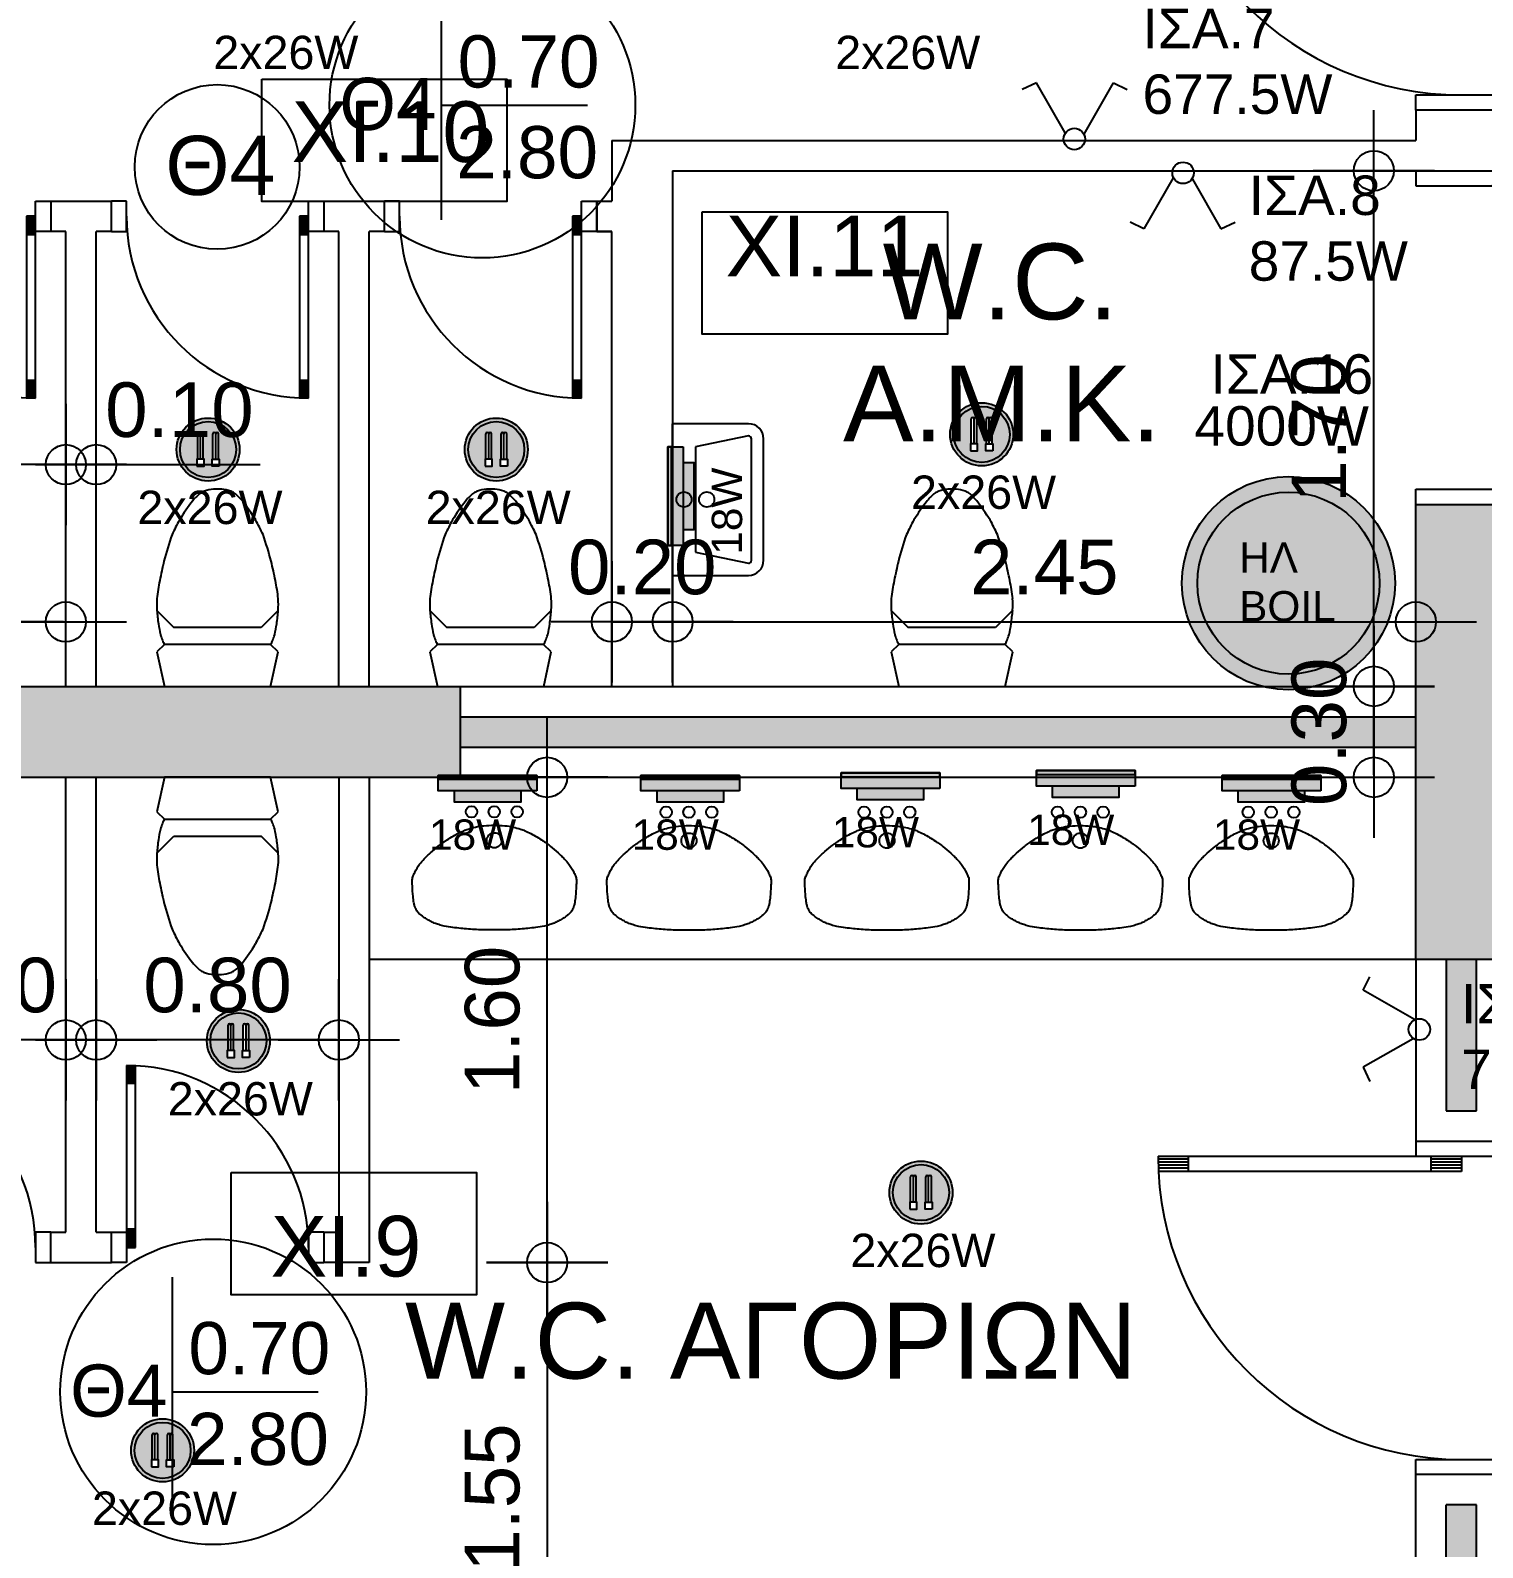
# Model space of a CAD drawing. Header units: metres. Extents: x -11 to 85, y -301 to 135.
# Drawn here: x 17.56 to 22.34, y -203.34 to -198.33 of the extents above; entities that cross this region are included whole.
import ezdxf

# ---------------------------------------------------------------- set-up
doc = ezdxf.new("R2010")
doc.units = ezdxf.units.M
doc.header["$LTSCALE"] = 0.036
doc.header["$PDMODE"] = 2
for name, color, linetype in [('arxitek isogeio', 252, 'Continuous'), ('DIMBLK', 252, 'Continuous'), ('elec fota hatch', 31, 'Continuous'), ('elec text', 20, 'Continuous'), ('electext', 20, 'Continuous'), ('Epipla', 252, 'Continuous'), ('hatch color', 252, 'Continuous'), ('HLEK_FL001_SYMBOLS', 230, 'Continuous'), ('Parathira', 252, 'Continuous')]:
    doc.layers.add(name, color=color, linetype=linetype)
doc.styles.add('COMU-N', font='arial.ttf')
doc.styles.get("Standard").update_dxf_attribs({"font": 'arial.ttf'})
doc.dimstyles.new('CADWDOT', dxfattribs={"dimscale": 0.1, "dimtxt": 1.8, "dimasz": 0.08, "dimexe": 2, "dimexo": 0, "dimgap": 0.09, "dimtad": 0, "dimrnd": 0.001, "dimzin": 0, "dimdsep": 46, "dimtxsty": 'Standard', "dimblk1": 'ARTDIM', "dimblk2": 'ARTDIM', "dimsah": 1, "dimcen": 0.09, "dimdle": 0.05, "dimse1": 1, "dimse2": 1, "dimadec": 0, "dimazin": 0, "dimtfac": 1, "dimtmove": 0, "dimatfit": 3, "dimldrblk": 'ARTDIM', "dimfxl": 2, "dimtvp": 0.9999, "dimtolj": 1, "dimtzin": 0, "dimarcsym": 0})

# ---------------------------------------------------------------- blocks, each defined once
blk = doc.blocks.new('A$C2CDE206A')
at = {"layer": 'Parathira'}
for p, q in [((0, 0), (0, -0.05)), ((0.3, -0.05), (0.3, 0)), ((0, -0.05), (0.3, -0.05)), ((0.3, -0.05), (0.25, -0.05)), ((0, -1.05), (0.3, -1.05)), ((0, -1.1), (0, -1.05)), ((0.3, -1.05), (0.35, -1.05)), ((0.3, -1.05), (0.3, -1.1)), ((0.31, -1.05), (0.31, -1.15)), ((0.32, -1.05), (0.32, -1.15)), ((0.33, -1.05), (0.33, -1.15)), ((0.34, -1.05), (0.34, -1.15)), ((0.35, -1.05), (0.35, -2.0487)), ((0.33, -1.06), (0.3, -1.06)), ((0.35, -1.15), (0.3, -1.15)), ((0.35, -1.95), (0.3, -1.95)), ((0.31, -1.95), (0.31, -2.0499)), ((0.32, -1.95), (0.32, -2.0498)), ((0.33, -1.95), (0.33, -2.0495)), ((0.34, -1.95), (0.34, -2.0492))]:
    blk.add_line(p, q, dxfattribs=at)
blk.add_arc((0.3, -1.05), 1, 270, 90, dxfattribs=at)
blk = doc.blocks.new('ARTDIM')
at = {"layer": 'DIMBLK'}
for p, q in [((0, -24.9975), (0, 24.9975)), ((-24.9975, 0), (24.9975, 0))]:
    blk.add_line(p, q, dxfattribs=at)
blk.add_circle((0, 0), 8.25, dxfattribs=at)
blk = doc.blocks.new('*D1374')
at = {"layer": 'arxitek isogeio', "color": 0, "lineweight": -2}
blk.add_line((19.6657, -200.2844), (19.4817, -200.2844), dxfattribs=at)
at = {"layer": 'Defpoints', "color": 0, "transparency": 16777216}
for p in [(19.4737, -199.5335), (19.6737, -199.5335), (19.4737, -200.2844)]:
    blk.add_point(p, dxfattribs=at)
at = {"layer": 'arxitek isogeio', "color": 0, "lineweight": -2, "xscale": 0.008, "yscale": 0.008, "zscale": 0.008, "rotation": 180}
blk.add_blockref('ARTDIM', (19.4737, -200.2844), dxfattribs=at)
at = {"layer": 'arxitek isogeio', "color": 0, "lineweight": -2, "xscale": 0.008, "yscale": 0.008, "zscale": 0.008}
blk.add_blockref('ARTDIM', (19.6737, -200.2844), dxfattribs=at)
at = {"layer": 'arxitek isogeio', "color": 0, "insert": (19.5737, -200.1044), "char_height": 0.18, "attachment_point": 5}
blk.add_mtext('\\A1;0.20', dxfattribs=at)
blk = doc.blocks.new('*D1375')
at = {"layer": 'arxitek isogeio', "color": 0, "lineweight": -2}
blk.add_line((19.6817, -200.2844), (22.1157, -200.2844), dxfattribs=at)
at = {"layer": 'Defpoints', "color": 0, "transparency": 16777216}
for p in [(19.6737, -199.5335), (22.1237, -199.5335), (22.1237, -200.2844)]:
    blk.add_point(p, dxfattribs=at)
at = {"layer": 'arxitek isogeio', "color": 0, "lineweight": -2, "xscale": 0.008, "yscale": 0.008, "zscale": 0.008, "rotation": 180}
blk.add_blockref('ARTDIM', (19.6737, -200.2844), dxfattribs=at)
at = {"layer": 'arxitek isogeio', "color": 0, "lineweight": -2, "xscale": 0.008, "yscale": 0.008, "zscale": 0.008}
blk.add_blockref('ARTDIM', (22.1237, -200.2844), dxfattribs=at)
at = {"layer": 'arxitek isogeio', "color": 0, "insert": (20.8987, -200.1044), "char_height": 0.18, "attachment_point": 5}
blk.add_mtext('\\A1;2.45', dxfattribs=at)
blk = doc.blocks.new('*D1376')
at = {"layer": 'arxitek isogeio', "color": 0, "lineweight": -2}
blk.add_line((21.9851, -200.4888), (21.9851, -198.8048), dxfattribs=at)
at = {"layer": 'Defpoints', "color": 0, "transparency": 16777216}
for p in [(21.9851, -198.7968), (22.1237, -198.7968), (22.1237, -200.4968)]:
    blk.add_point(p, dxfattribs=at)
at = {"layer": 'arxitek isogeio', "color": 0, "lineweight": -2, "xscale": 0.008, "yscale": 0.008, "zscale": 0.008}
for p, rotation in [((21.9851, -198.7968), 90), ((21.9851, -200.4968), 270)]:
    blk.add_blockref('ARTDIM', p, dxfattribs=dict(at, rotation=rotation))
at = {"layer": 'arxitek isogeio', "color": 0, "insert": (21.8051, -199.6468), "char_height": 0.18, "attachment_point": 5, "rotation": 90}
blk.add_mtext('\\A1;1.70', dxfattribs=at)
blk = doc.blocks.new('*D1377')
at = {"layer": 'arxitek isogeio', "color": 0, "lineweight": -2}
blk.add_line((21.9851, -200.7888), (21.9851, -200.5048), dxfattribs=at)
at = {"layer": 'Defpoints', "color": 0, "transparency": 16777216}
for p in [(21.9851, -200.4968), (22.1237, -200.4968), (22.1237, -200.7968)]:
    blk.add_point(p, dxfattribs=at)
at = {"layer": 'arxitek isogeio', "color": 0, "lineweight": -2, "xscale": 0.008, "yscale": 0.008, "zscale": 0.008}
for p, rotation in [((21.9851, -200.4968), 90), ((21.9851, -200.7968), 270)]:
    blk.add_blockref('ARTDIM', p, dxfattribs=dict(at, rotation=rotation))
at = {"layer": 'arxitek isogeio', "color": 0, "insert": (21.8051, -200.6468), "char_height": 0.18, "attachment_point": 5, "rotation": 90}
blk.add_mtext('\\A1;0.30', dxfattribs=at)
blk = doc.blocks.new('*D1378')
at = {"layer": 'arxitek isogeio', "color": 0, "lineweight": -2}
blk.add_line((19.26, -202.4048), (19.26, -203.9388), dxfattribs=at)
at = {"layer": 'Defpoints', "color": 0, "transparency": 16777216}
for p in [(19.26, -202.3968), (19.26, -203.9468), (19.3945, -203.9468)]:
    blk.add_point(p, dxfattribs=at)
at = {"layer": 'arxitek isogeio', "color": 0, "lineweight": -2, "xscale": 0.008, "yscale": 0.008, "zscale": 0.008}
for p, rotation in [((19.26, -202.3968), 90), ((19.26, -203.9468), 270)]:
    blk.add_blockref('ARTDIM', p, dxfattribs=dict(at, rotation=rotation))
at = {"layer": 'arxitek isogeio', "color": 0, "insert": (19.08, -203.1718), "char_height": 0.18, "attachment_point": 5, "rotation": 90}
blk.add_mtext('\\A1;1.55', dxfattribs=at)
blk = doc.blocks.new('A$C42762A58')
at = {"layer": 'Parathira'}
for p, q in [((-0.65, 0), (-0.7, 0)), ((-0.65, -0.1), (-0.65, 0)), ((-0.05, 0), (0, 0)), ((-0.05, -0.1), (-0.05, 0)), ((-0.08, -0.05), (-0.08, -0.6492)), ((-0.05, -0.05), (-0.08, -0.05)), ((-0.074, -0.05), (-0.074, -0.11)), ((-0.068, -0.05), (-0.068, -0.11)), ((-0.062, -0.05), (-0.062, -0.11)), ((-0.056, -0.05), (-0.056, -0.11)), ((-0.05, -0.65), (-0.05, -0.05)), ((-0.7, -0.1), (-0.65, -0.1)), ((0, -0.1), (-0.05, -0.1)), ((-0.08, -0.11), (-0.05, -0.11)), ((-0.08, -0.59), (-0.05, -0.59)), ((-0.074, -0.59), (-0.074, -0.6495)), ((-0.068, -0.59), (-0.068, -0.6497)), ((-0.062, -0.59), (-0.062, -0.6499)), ((-0.056, -0.59), (-0.056, -0.65))]:
    blk.add_line(p, q, dxfattribs=at)
blk.add_arc((-0.05, -0.05), 0.6, 180, 270, dxfattribs=at)
blk = doc.blocks.new('A$C01D1717B')
at = {"layer": 'Epipla'}
for p, q in [((0, 0.65), (-0.0135, 0.65)), ((0.0135, 0.65), (0, 0.65)), ((-0.2, 0.2499), (-0.144, 0.1936)), ((0.2, 0.2499), (0.144, 0.1936)), ((0.144, 0.1936), (-0.144, 0.1936)), ((-0.1749, 0.1375), (-0.2001, 0.1135)), ((-0.2001, 0.1135), (-0.175, 0)), ((0.1749, 0.1375), (-0.1749, 0.1375)), ((0.2001, 0.1135), (0.1749, 0.1375)), ((0.175, 0), (0.2001, 0.1135)), ((-0.175, 0), (0.175, 0))]:
    blk.add_line(p, q, dxfattribs=at)
for centre, radius, start, end in [((0.5838, 0.1051), 0.8367, 142.7081, 147.9774), ((0.0553, 0.4986), 0.178, 128.7755, 140.4002), ((0.0095, 0.5223), 0.1325, 113.5158, 119.7223), ((0.0017, 0.5015), 0.1493, 95.8581, 107.5743), ((-0.0122, 0.4507), 0.201, 73.9357, 82.632), ((-0.0082, 0.5249), 0.1296, 60.2089, 66.553), ((-0.1951, 0.3568), 0.3767, 42.6693, 48.155), ((-0.6395, 0.0666), 0.9044, 32.2198, 37.0946), ((0.7563, 0.0754), 1.001, 151.7723, 154.8817), ((-0.4244, 0.2421), 0.6297, 24.2013, 29.1447), ((0.8911, 0.1347), 1.1034, 160.6547, 165.4233), ((-1.2303, 0.0313), 1.4578, 15.1565, 18.7655), ((3.6947, -0.473), 3.9714, 167.1169, 168.0548), ((-2.6921, -0.2523), 2.9449, 11.7817, 13.0466), ((1.3013, 0.0857), 1.5151, 169.9942, 172.2813), ((-0.6437, 0.1882), 0.8498, 6.8232, 10.9013), ((0.2581, 0.2701), 0.4586, 177.608, 182.392), ((0.9792, 0.3647), 1.1848, 185.5115, 187.6706), ((-1.2553, 0.3966), 1.4627, 352.5346, 354.2834), ((-0.2946, 0.2701), 0.495, 357.784, 2.216), ((0.8678, 0.3808), 1.0769, 189.3117, 191.2555), ((-0.2569, 0.27), 0.4563, 347.4222, 352.0106), ((0.059, 0.2466), 0.2588, 197.0622, 201.4426), ((-0.027, 0.2178), 0.1683, 203.0373, 208.51), ((-0.1052, 0.2817), 0.315, 332.7649, 335.6878), ((-0.8352, 0.5177), 1.0808, 340.2234, 341.2719)]:
    blk.add_arc(centre, radius, start, end, dxfattribs=at)
blk = doc.blocks.new('A$C739E6CC3')
at = {"layer": 'Epipla'}
for p, q in [((-0.25, 0), (-0.25, -0.25)), ((-0.25, 0), (0.25, 0)), ((0.25, -0.25), (0.25, 0)), ((-0.1738, -0.0755), (-0.21, -0.25)), ((0.1738, -0.0755), (-0.1738, -0.0755)), ((0.21, -0.25), (0.1738, -0.0755)), ((-0.2, -0.26), (0.2, -0.26)), ((-0.2, -0.3), (0.2, -0.3))]:
    blk.add_line(p, q, dxfattribs=at)
for centre in [(0, -0.0375), (0, -0.1124)]:
    blk.add_circle(centre, 0.025, dxfattribs=at)
for centre, radius, start, end in [((-0.2, -0.25), 0.05, 180, 270), ((-0.2, -0.25), 0.01, 180, 270), ((0.2, -0.25), 0.05, 270, 0), ((0.2, -0.25), 0.01, 270, 360)]:
    blk.add_arc(centre, radius, start, end, dxfattribs=at)
blk = doc.blocks.new('A$C07D551FE')
at = {"layer": 'Parathira'}
for p, q in [((0, -0.05), (0, 0)), ((0.3, 0), (0.3, -0.05)), ((0.3, -0.05), (0, -0.05)), ((0.15, -1.05), (0.15, -1)), ((0.15, -1), (1.1487, -1)), ((0.25, -1), (0.25, -1.05)), ((1.05, -1), (1.05, -1.05)), ((0.3, -1.05), (0, -1.05)), ((0, -1.05), (0, -1.1)), ((0.15, -1.01), (0.25, -1.01)), ((0.15, -1.02), (0.25, -1.02)), ((0.15, -1.03), (0.25, -1.03)), ((0.15, -1.04), (0.25, -1.04)), ((1.15, -1.05), (0.15, -1.05)), ((0.3, -1.1), (0.3, -1.05)), ((1.05, -1.01), (1.1492, -1.01)), ((1.05, -1.02), (1.1495, -1.02)), ((1.05, -1.03), (1.1498, -1.03)), ((1.05, -1.04), (1.1499, -1.04))]:
    blk.add_line(p, q, dxfattribs=at)
blk.add_arc((0.15, -1.05), 1, 0, 90, dxfattribs=at)
blk = doc.blocks.new('*D1399')
at = {"layer": 'arxitek isogeio', "color": 0, "lineweight": -2}
blk.add_line((19.26, -202.3888), (19.26, -200.8048), dxfattribs=at)
at = {"layer": 'Defpoints', "color": 0, "transparency": 16777216}
for p in [(18.6737, -200.7968), (19.26, -200.7968), (18.6737, -202.3968)]:
    blk.add_point(p, dxfattribs=at)
at = {"layer": 'arxitek isogeio', "color": 0, "lineweight": -2, "xscale": 0.008, "yscale": 0.008, "zscale": 0.008}
for p, rotation in [((19.26, -200.7968), 90), ((19.26, -202.3968), 270)]:
    blk.add_blockref('ARTDIM', p, dxfattribs=dict(at, rotation=rotation))
at = {"layer": 'arxitek isogeio', "color": 0, "insert": (19.08, -201.5968), "char_height": 0.18, "attachment_point": 5, "rotation": 90}
blk.add_mtext('\\A1;1.60', dxfattribs=at)
blk = doc.blocks.new('*D1400')
at = {"layer": 'arxitek isogeio', "color": 0, "lineweight": -2}
for p, q in [((17.6737, -201.6628), (17.1334, -201.6628)), ((17.7657, -201.6628), (17.6817, -201.6628))]:
    blk.add_line(p, q, dxfattribs=at)
at = {"layer": 'Defpoints', "color": 0, "transparency": 16777216}
for p in [(17.6737, -201.6468), (17.6737, -201.6628), (17.7737, -201.6468)]:
    blk.add_point(p, dxfattribs=at)
at = {"layer": 'arxitek isogeio', "color": 0, "lineweight": -2, "xscale": 0.008, "yscale": 0.008, "zscale": 0.008, "rotation": 180}
blk.add_blockref('ARTDIM', (17.6737, -201.6628), dxfattribs=at)
at = {"layer": 'arxitek isogeio', "color": 0, "lineweight": -2, "xscale": 0.008, "yscale": 0.008, "zscale": 0.008}
blk.add_blockref('ARTDIM', (17.7737, -201.6628), dxfattribs=at)
at = {"layer": 'arxitek isogeio', "color": 0, "insert": (17.3996, -201.4828), "char_height": 0.18, "attachment_point": 5}
blk.add_mtext('\\A1;0.10', dxfattribs=at)
blk = doc.blocks.new('*D1401')
at = {"layer": 'arxitek isogeio', "color": 0, "lineweight": -2}
blk.add_line((18.5657, -201.6628), (17.7817, -201.6628), dxfattribs=at)
at = {"layer": 'Defpoints', "color": 0, "transparency": 16777216}
for p in [(17.7737, -201.6628), (17.7737, -202.2968), (18.5737, -202.2968)]:
    blk.add_point(p, dxfattribs=at)
at = {"layer": 'arxitek isogeio', "color": 0, "lineweight": -2, "xscale": 0.008, "yscale": 0.008, "zscale": 0.008, "rotation": 180}
blk.add_blockref('ARTDIM', (17.7737, -201.6628), dxfattribs=at)
at = {"layer": 'arxitek isogeio', "color": 0, "lineweight": -2, "xscale": 0.008, "yscale": 0.008, "zscale": 0.008}
blk.add_blockref('ARTDIM', (18.5737, -201.6628), dxfattribs=at)
at = {"layer": 'arxitek isogeio', "color": 0, "insert": (18.1737, -201.4828), "char_height": 0.18, "attachment_point": 5}
blk.add_mtext('\\A1;0.80', dxfattribs=at)
blk = doc.blocks.new('*D1424')
at = {"layer": 'arxitek isogeio', "color": 0, "lineweight": -2}
blk.add_line((22.7831, -198.6048), (22.7831, -198.7888), dxfattribs=at)
at = {"layer": 'Defpoints', "color": 0, "transparency": 16777216}
for p in [(22.1775, -198.5968), (22.1775, -198.7968), (22.7831, -198.7968)]:
    blk.add_point(p, dxfattribs=at)
at = {"layer": 'arxitek isogeio', "color": 0, "lineweight": -2, "xscale": 0.008, "yscale": 0.008, "zscale": 0.008}
for p, rotation in [((22.7831, -198.5968), 90), ((22.7831, -198.7968), 270)]:
    blk.add_blockref('ARTDIM', p, dxfattribs=dict(at, rotation=rotation))
at = {"layer": 'arxitek isogeio', "color": 0, "insert": (22.6032, -198.6968), "char_height": 0.18, "attachment_point": 5, "rotation": 90}
blk.add_mtext('\\A1;0.20', dxfattribs=at)
blk = doc.blocks.new('*D1441')
at = {"layer": 'arxitek isogeio', "color": 0, "lineweight": -2}
blk.add_line((17.6657, -200.2844), (16.8817, -200.2844), dxfattribs=at)
at = {"layer": 'Defpoints', "color": 0, "transparency": 16777216}
for p in [(16.8737, -200.2844), (16.8737, -200.4968), (17.6737, -200.4968)]:
    blk.add_point(p, dxfattribs=at)
at = {"layer": 'arxitek isogeio', "color": 0, "lineweight": -2, "xscale": 0.008, "yscale": 0.008, "zscale": 0.008, "rotation": 180}
blk.add_blockref('ARTDIM', (16.8737, -200.2844), dxfattribs=at)
at = {"layer": 'arxitek isogeio', "color": 0, "lineweight": -2, "xscale": 0.008, "yscale": 0.008, "zscale": 0.008}
blk.add_blockref('ARTDIM', (17.6737, -200.2844), dxfattribs=at)
at = {"layer": 'arxitek isogeio', "color": 0, "insert": (17.2737, -200.1044), "char_height": 0.18, "attachment_point": 5}
blk.add_mtext('\\A1;0.80', dxfattribs=at)
blk = doc.blocks.new('*D1442')
at = {"layer": 'arxitek isogeio', "color": 0, "lineweight": -2}
for p, q in [((17.6817, -199.7658), (17.7657, -199.7658)), ((17.7737, -199.7658), (18.314, -199.7658))]:
    blk.add_line(p, q, dxfattribs=at)
at = {"layer": 'Defpoints', "color": 0, "transparency": 16777216}
for p in [(17.6737, -199.7468), (17.7737, -199.7468), (17.7737, -199.7658)]:
    blk.add_point(p, dxfattribs=at)
at = {"layer": 'arxitek isogeio', "color": 0, "lineweight": -2, "xscale": 0.008, "yscale": 0.008, "zscale": 0.008, "rotation": 180}
blk.add_blockref('ARTDIM', (17.6737, -199.7658), dxfattribs=at)
at = {"layer": 'arxitek isogeio', "color": 0, "lineweight": -2, "xscale": 0.008, "yscale": 0.008, "zscale": 0.008}
blk.add_blockref('ARTDIM', (17.7737, -199.7658), dxfattribs=at)
at = {"layer": 'arxitek isogeio', "color": 0, "insert": (18.0479, -199.5858), "char_height": 0.18, "attachment_point": 5}
blk.add_mtext('\\A1;0.10', dxfattribs=at)
blk = doc.blocks.new('A$C4C26321F')
at = {"layer": 'Epipla'}
blk.add_line((0, -0.6), (3.45, -0.6), dxfattribs=at)
for points in [[(0.3804, -0.5029, -0.013573), (0.3272, -0.5004, -0.014031), (0.276, -0.4951, -0.016899), (0.2469, -0.4903, -0.026903), (0.229, -0.4857, -0.022108), (0.2145, -0.4804, -0.02356), (0.2014, -0.4742, -0.017273), (0.1888, -0.467, -0.016233), (0.1759, -0.4583, -0.019418), (0.1668, -0.4513, -0.028587), (0.1612, -0.446, -0.048992), (0.1565, -0.44, -0.042361), (0.1525, -0.4321, -0.029511), (0.1497, -0.424, -0.023278), (0.1472, -0.4134, -0.021917), (0.1444, -0.393, -0.012795), (0.1421, -0.3577, -0.010423), (0.1417, -0.3415, -0.025297), (0.1421, -0.3348, -0.065971), (0.1435, -0.3285, -0.025481), (0.1502, -0.3134, -0.03528), (0.1661, -0.2868, -0.045566), (0.1815, -0.2684, -0.006128), (0.1925, -0.2578, -0.007593), (0.2016, -0.2495, -0.008578), (0.2277, -0.227, -0.015938), (0.2424, -0.2157, -0.014374), (0.2523, -0.2089, -0.00754), (0.2719, -0.1967, -0.014471), (0.2918, -0.1855, -0.015125), (0.3115, -0.176, -0.030702), (0.3256, -0.1707, -0.018445), (0.3499, -0.1641, -0.031404), (0.3773, -0.1596, -0.024993), (0.4122, -0.1579, -0.024993), (0.4472, -0.1596, -0.031404), (0.4746, -0.1641, -0.018445), (0.4989, -0.1707, -0.030702), (0.513, -0.176, -0.015125), (0.5327, -0.1855, -0.014471), (0.5526, -0.1967, -0.00754), (0.5722, -0.2089, -0.014374), (0.5821, -0.2157, -0.015938), (0.5968, -0.227, -0.008578), (0.6229, -0.2495, -0.007593), (0.632, -0.2578, -0.006128), (0.643, -0.2684, -0.045566), (0.6584, -0.2868, -0.03528), (0.6743, -0.3134, -0.025481), (0.681, -0.3285, -0.065971), (0.6824, -0.3348, -0.025297), (0.6828, -0.3415, -0.010423), (0.6824, -0.3577, -0.012795), (0.6801, -0.393, -0.021917), (0.6773, -0.4134, -0.023278), (0.6748, -0.424, -0.029511), (0.672, -0.4321, -0.042361), (0.668, -0.44, -0.048992), (0.6633, -0.446, -0.028587), (0.6577, -0.4513, -0.019418), (0.6486, -0.4583, -0.016233), (0.6357, -0.467, -0.017273), (0.6231, -0.4742, -0.02356), (0.61, -0.4804, -0.022108), (0.5955, -0.4857, -0.026903), (0.5776, -0.4903, -0.016899), (0.5485, -0.4951, -0.014031), (0.4973, -0.5004, -0.013573), (0.4441, -0.5029, -0.004952), (0.4122, -0.5032, -0.004952)], [(1.022, -0.504, -0.013573), (0.9688, -0.5015, -0.014031), (0.9176, -0.4963, -0.016899), (0.8885, -0.4915, -0.026903), (0.8706, -0.4868, -0.022108), (0.8561, -0.4816, -0.02356), (0.843, -0.4754, -0.017273), (0.8304, -0.4681, -0.016233), (0.8175, -0.4595, -0.019418), (0.8084, -0.4525, -0.028587), (0.8028, -0.4471, -0.048992), (0.7981, -0.4411, -0.042361), (0.7941, -0.4333, -0.029511), (0.7913, -0.4251, -0.023278), (0.7888, -0.4145, -0.021917), (0.786, -0.3941, -0.012795), (0.7837, -0.3589, -0.010423), (0.7833, -0.3426, -0.025297), (0.7837, -0.3359, -0.065971), (0.7851, -0.3297, -0.025481), (0.7918, -0.3146, -0.03528), (0.8077, -0.2879, -0.045566), (0.8231, -0.2695, -0.006128), (0.8341, -0.2589, -0.007593), (0.8432, -0.2506, -0.008578), (0.8693, -0.2282, -0.015938), (0.884, -0.2168, -0.014374), (0.8939, -0.21, -0.00754), (0.9135, -0.1979, -0.014471), (0.9334, -0.1867, -0.015125), (0.9531, -0.1771, -0.030702), (0.9672, -0.1718, -0.018445), (0.9915, -0.1653, -0.031404), (1.0189, -0.1608, -0.024993), (1.0538, -0.159, -0.024993), (1.0888, -0.1608, -0.031404), (1.1162, -0.1653, -0.018445), (1.1405, -0.1718, -0.030702), (1.1546, -0.1771, -0.015125), (1.1743, -0.1867, -0.014471), (1.1942, -0.1979, -0.00754), (1.2138, -0.21, -0.014374), (1.2237, -0.2168, -0.015938), (1.2384, -0.2282, -0.008578), (1.2645, -0.2506, -0.007593), (1.2736, -0.2589, -0.006128), (1.2846, -0.2695, -0.045566), (1.3, -0.2879, -0.03528), (1.3159, -0.3146, -0.025481), (1.3226, -0.3297, -0.065971), (1.324, -0.3359, -0.025297), (1.3244, -0.3426, -0.010423), (1.324, -0.3589, -0.012795), (1.3217, -0.3941, -0.021917), (1.3189, -0.4145, -0.023278), (1.3164, -0.4251, -0.029511), (1.3136, -0.4333, -0.042361), (1.3096, -0.4411, -0.048992), (1.3049, -0.4471, -0.028587), (1.2992, -0.4525, -0.019418), (1.2902, -0.4595, -0.016233), (1.2773, -0.4681, -0.017273), (1.2647, -0.4754, -0.02356), (1.2516, -0.4816, -0.022108), (1.2371, -0.4868, -0.026903), (1.2192, -0.4915, -0.016899), (1.1901, -0.4963, -0.014031), (1.1389, -0.5015, -0.013573), (1.0857, -0.504, -0.004952), (1.0538, -0.5043, -0.004952)], [(1.6745, -0.504, -0.013573), (1.6213, -0.5015, -0.014031), (1.5701, -0.4963, -0.016899), (1.541, -0.4915, -0.026903), (1.5231, -0.4868, -0.022108), (1.5086, -0.4816, -0.02356), (1.4955, -0.4754, -0.017273), (1.4829, -0.4681, -0.016233), (1.47, -0.4595, -0.019418), (1.461, -0.4525, -0.028587), (1.4553, -0.4471, -0.048992), (1.4506, -0.4411, -0.042361), (1.4466, -0.4333, -0.029511), (1.4438, -0.4251, -0.023278), (1.4413, -0.4145, -0.021917), (1.4385, -0.3941, -0.012795), (1.4362, -0.3589, -0.010423), (1.4358, -0.3426, -0.025297), (1.4362, -0.3359, -0.065971), (1.4376, -0.3297, -0.025481), (1.4443, -0.3146, -0.03528), (1.4602, -0.2879, -0.045566), (1.4756, -0.2695, -0.006128), (1.4866, -0.2589, -0.007593), (1.4957, -0.2506, -0.008578), (1.5218, -0.2282, -0.015938), (1.5365, -0.2168, -0.014374), (1.5464, -0.21, -0.00754), (1.566, -0.1979, -0.014471), (1.5859, -0.1867, -0.015125), (1.6056, -0.1771, -0.030702), (1.6197, -0.1718, -0.018445), (1.644, -0.1653, -0.031404), (1.6714, -0.1608, -0.024993), (1.7064, -0.159, -0.024993), (1.7413, -0.1608, -0.031404), (1.7687, -0.1653, -0.018445), (1.793, -0.1718, -0.030702), (1.8071, -0.1771, -0.015125), (1.8268, -0.1867, -0.014471), (1.8467, -0.1979, -0.00754), (1.8663, -0.21, -0.014374), (1.8762, -0.2168, -0.015938), (1.8909, -0.2282, -0.008578), (1.917, -0.2506, -0.007593), (1.9261, -0.2589, -0.006128), (1.9371, -0.2695, -0.045566), (1.9525, -0.2879, -0.03528), (1.9684, -0.3146, -0.025481), (1.9751, -0.3297, -0.065971), (1.9766, -0.3359, -0.025297), (1.9769, -0.3426, -0.010423), (1.9766, -0.3589, -0.012795), (1.9742, -0.3941, -0.021917), (1.9714, -0.4145, -0.023278), (1.9689, -0.4251, -0.029511), (1.9661, -0.4333, -0.042361), (1.9621, -0.4411, -0.048992), (1.9574, -0.4471, -0.028587), (1.9518, -0.4525, -0.019418), (1.9427, -0.4595, -0.016233), (1.9298, -0.4681, -0.017273), (1.9172, -0.4754, -0.02356), (1.9041, -0.4816, -0.022108), (1.8896, -0.4868, -0.026903), (1.8717, -0.4915, -0.016899), (1.8426, -0.4963, -0.014031), (1.7914, -0.5015, -0.013573), (1.7382, -0.504, -0.004952), (1.7064, -0.5043, -0.004952)], [(2.3122, -0.504, -0.013573), (2.259, -0.5015, -0.014031), (2.2078, -0.4963, -0.016899), (2.1787, -0.4915, -0.026903), (2.1608, -0.4868, -0.022108), (2.1463, -0.4816, -0.02356), (2.1332, -0.4754, -0.017273), (2.1205, -0.4681, -0.016233), (2.1076, -0.4595, -0.019418), (2.0986, -0.4525, -0.028587), (2.093, -0.4471, -0.048992), (2.0883, -0.4411, -0.042361), (2.0843, -0.4333, -0.029511), (2.0815, -0.4251, -0.023278), (2.079, -0.4145, -0.021917), (2.0762, -0.3941, -0.012795), (2.0738, -0.3589, -0.010423), (2.0735, -0.3426, -0.025297), (2.0738, -0.3359, -0.065971), (2.0753, -0.3297, -0.025481), (2.082, -0.3146, -0.03528), (2.0978, -0.2879, -0.045566), (2.1133, -0.2695, -0.006128), (2.1243, -0.2589, -0.007593), (2.1334, -0.2506, -0.008578), (2.1595, -0.2282, -0.015938), (2.1741, -0.2168, -0.014374), (2.1841, -0.21, -0.00754), (2.2037, -0.1979, -0.014471), (2.2236, -0.1867, -0.015125), (2.2432, -0.1771, -0.030702), (2.2574, -0.1718, -0.018445), (2.2817, -0.1653, -0.031404), (2.3091, -0.1608, -0.024993), (2.344, -0.159, -0.024993), (2.3789, -0.1608, -0.031404), (2.4064, -0.1653, -0.018445), (2.4306, -0.1718, -0.030702), (2.4448, -0.1771, -0.015125), (2.4644, -0.1867, -0.014471), (2.4844, -0.1979, -0.00754), (2.5039, -0.21, -0.014374), (2.5139, -0.2168, -0.015938), (2.5285, -0.2282, -0.008578), (2.5547, -0.2506, -0.007593), (2.5638, -0.2589, -0.006128), (2.5748, -0.2695, -0.045566), (2.5902, -0.2879, -0.03528), (2.6061, -0.3146, -0.025481), (2.6127, -0.3297, -0.065971), (2.6142, -0.3359, -0.025297), (2.6146, -0.3426, -0.010423), (2.6142, -0.3589, -0.012795), (2.6118, -0.3941, -0.021917), (2.609, -0.4145, -0.023278), (2.6066, -0.4251, -0.029511), (2.6038, -0.4333, -0.042361), (2.5997, -0.4411, -0.048992), (2.5951, -0.4471, -0.028587), (2.5894, -0.4525, -0.019418), (2.5804, -0.4595, -0.016233), (2.5675, -0.4681, -0.017273), (2.5549, -0.4754, -0.02356), (2.5418, -0.4816, -0.022108), (2.5273, -0.4868, -0.026903), (2.5093, -0.4915, -0.016899), (2.4803, -0.4963, -0.014031), (2.429, -0.5015, -0.013573), (2.3759, -0.504, -0.004952), (2.344, -0.5043, -0.004952)], [(2.941, -0.504, -0.013573), (2.8878, -0.5015, -0.014031), (2.8365, -0.4963, -0.016899), (2.8075, -0.4915, -0.026903), (2.7896, -0.4868, -0.022108), (2.7751, -0.4816, -0.02356), (2.7619, -0.4754, -0.017273), (2.7493, -0.4681, -0.016233), (2.7364, -0.4595, -0.019418), (2.7274, -0.4525, -0.028587), (2.7218, -0.4471, -0.048992), (2.7171, -0.4411, -0.042361), (2.713, -0.4333, -0.029511), (2.7102, -0.4251, -0.023278), (2.7078, -0.4145, -0.021917), (2.705, -0.3941, -0.012795), (2.7026, -0.3589, -0.010423), (2.7023, -0.3426, -0.025297), (2.7026, -0.3359, -0.065971), (2.7041, -0.3297, -0.025481), (2.7108, -0.3146, -0.03528), (2.7266, -0.2879, -0.045566), (2.7421, -0.2695, -0.006128), (2.7531, -0.2589, -0.007593), (2.7622, -0.2506, -0.008578), (2.7883, -0.2282, -0.015938), (2.8029, -0.2168, -0.014374), (2.8129, -0.21, -0.00754), (2.8325, -0.1979, -0.014471), (2.8524, -0.1867, -0.015125), (2.872, -0.1771, -0.030702), (2.8862, -0.1718, -0.018445), (2.9104, -0.1653, -0.031404), (2.9379, -0.1608, -0.024993), (2.9728, -0.159, -0.024993), (3.0077, -0.1608, -0.031404), (3.0352, -0.1653, -0.018445), (3.0594, -0.1718, -0.030702), (3.0736, -0.1771, -0.015125), (3.0932, -0.1867, -0.014471), (3.1132, -0.1979, -0.00754), (3.1327, -0.21, -0.014374), (3.1427, -0.2168, -0.015938), (3.1573, -0.2282, -0.008578), (3.1835, -0.2506, -0.007593), (3.1926, -0.2589, -0.006128), (3.2035, -0.2695, -0.045566), (3.219, -0.2879, -0.03528), (3.2349, -0.3146, -0.025481), (3.2415, -0.3297, -0.065971), (3.243, -0.3359, -0.025297), (3.2433, -0.3426, -0.010423), (3.243, -0.3589, -0.012795), (3.2406, -0.3941, -0.021917), (3.2378, -0.4145, -0.023278), (3.2354, -0.4251, -0.029511), (3.2326, -0.4333, -0.042361), (3.2285, -0.4411, -0.048992), (3.2238, -0.4471, -0.028587), (3.2182, -0.4525, -0.019418), (3.2092, -0.4595, -0.016233), (3.1963, -0.4681, -0.017273), (3.1837, -0.4754, -0.02356), (3.1706, -0.4816, -0.022108), (3.156, -0.4868, -0.026903), (3.1381, -0.4915, -0.016899), (3.1091, -0.4963, -0.014031), (3.0578, -0.5015, -0.013573), (3.0047, -0.504, -0.004952), (2.9728, -0.5043, -0.004952)]]:
    blk.add_lwpolyline(points, format="xyb", close=True, dxfattribs=at)
for centre, radius in [((0.3371, -0.1136), 0.0187), ((0.4122, -0.1136), 0.0187), ((0.4874, -0.1136), 0.0187), ((0.9787, -0.1148), 0.0187), ((1.0538, -0.1148), 0.0187), ((1.129, -0.1148), 0.0187), ((1.6312, -0.1148), 0.0187), ((1.7064, -0.1148), 0.0187), ((1.7815, -0.1148), 0.0187), ((2.2688, -0.1148), 0.0187), ((2.344, -0.1148), 0.0187), ((2.4192, -0.1148), 0.0187), ((2.8976, -0.1148), 0.0187), ((2.9728, -0.1148), 0.0187), ((3.048, -0.1148), 0.0187), ((0.4122, -0.2076), 0.025), ((1.0538, -0.2087), 0.025), ((1.7064, -0.2087), 0.025), ((2.344, -0.2087), 0.025), ((2.9728, -0.2087), 0.025)]:
    blk.add_circle(centre, radius, dxfattribs=at)
blk = doc.blocks.new('fota_aplika wc')
at = {"layer": 'elec fota hatch'}
blk.add_hatch(color=256, dxfattribs=at).paths.add_polyline_path([(85.4907, -105.3584), (85.4907, -105.32), (85.1655, -105.32), (85.1655, -105.3584)])
at = {"layer": 'hatch color'}
blk.add_hatch(color=9, dxfattribs=at).paths.add_polyline_path([(85.1655, -105.3584), (85.1655, -105.3712), (85.4907, -105.3712), (85.4907, -105.3584)])
at = {"layer": 'HLEK_FL001_SYMBOLS'}
blk.add_hatch(color=256, dxfattribs=at).paths.add_polyline_path([(85.4385, -105.32), (85.4385, -105.2834), (85.2177, -105.2834), (85.2177, -105.32)])
for points in [[(85.2177, -105.32), (85.4385, -105.32), (85.4385, -105.2834), (85.2177, -105.2834)], [(85.1655, -105.32), (85.4907, -105.32), (85.4907, -105.3712), (85.1655, -105.3712)], [(85.1655, -105.3712), (85.4907, -105.3712), (85.4907, -105.3584), (85.1655, -105.3584)]]:
    blk.add_lwpolyline(points, close=True, dxfattribs=at)
blk = doc.blocks.new('electroboiler')
at = {"layer": 'HLEK_FL001_SYMBOLS'}
h = blk.add_hatch(color=256, dxfattribs=at)
h.paths.add_polyline_path([(2321.6631, 1205.6021, 1), (2322.3658, 1205.6021, 1)])
h.paths.add_polyline_path([(2322.3144, 1205.6021, -1), (2321.7144, 1205.6021, -1)], flags=16)
blk.add_hatch(color=11, dxfattribs=at).paths.add_polyline_path([(2322.3144, 1205.6021, 1), (2321.7144, 1205.6021, 1)])
for radius in [0.3513, 0.3]:
    blk.add_circle((2322.0144, 1205.6021), radius, dxfattribs=at)
for s, p in [('ΗΛ', (2321.8516, 1205.6367)), ('ΒΟΙL', (2321.8516, 1205.476))]:
    blk.add_text(s, height=0.1, dxfattribs=at).set_placement(p)
blk = doc.blocks.new('fota_spot 2')
at = {"layer": 'elec fota hatch'}
h = blk.add_hatch(dxfattribs=at)
h.set_pattern_fill('', color=256, style=0, pattern_type=0)
h.set_pattern_definition([(0, (84.7259, -104.0989), (0, 1), [])])
edge = h.paths.add_edge_path()
edge.add_arc((85.8116, -105.7029), 0.1197, 90, 90)
at = {"layer": 'HLEK_FL001_SYMBOLS'}
h = blk.add_hatch(color=256, dxfattribs=at)
h.paths.add_polyline_path([(85.6769, -105.7029, 1), (85.9463, -105.7029, 1)])
h.paths.add_polyline_path([(85.9313, -105.7029, 1), (85.6919, -105.7029, 1)], flags=16)
h = blk.add_hatch(color=11, dxfattribs=at)
h.dxf.hatch_style = 1
h.paths.add_polyline_path([(85.6919, -105.7029, 1), (85.9313, -105.7029, 1)])
h.paths.add_polyline_path([(85.7672, -105.6362, -1), (85.7792, -105.6362, -1), (85.7912, -105.6362), (85.7912, -105.7435), (85.7942, -105.7435), (85.7942, -105.7735), (85.7642, -105.7735), (85.7642, -105.7435), (85.7672, -105.7435)], flags=16)
h.paths.add_polyline_path([(85.832, -105.6362, -1), (85.844, -105.6362, -1), (85.856, -105.6362), (85.856, -105.7435), (85.859, -105.7435), (85.859, -105.7735), (85.829, -105.7735), (85.829, -105.7435), (85.832, -105.7435)], flags=16)
for p, q in [((85.7672, -105.7435), (85.7672, -105.6362)), ((85.7792, -105.7435), (85.7792, -105.6362)), ((85.7792, -105.7435), (85.7792, -105.6362)), ((85.7912, -105.7435), (85.7912, -105.6362)), ((85.832, -105.7435), (85.832, -105.6362)), ((85.844, -105.7435), (85.844, -105.6362)), ((85.844, -105.7435), (85.844, -105.6362)), ((85.856, -105.7435), (85.856, -105.6362))]:
    blk.add_line(p, q, dxfattribs=at)
for points in [[(85.7642, -105.7735), (85.7942, -105.7735), (85.7942, -105.7435), (85.7642, -105.7435)], [(85.859, -105.7735), (85.829, -105.7735), (85.829, -105.7435), (85.859, -105.7435)]]:
    blk.add_lwpolyline(points, close=True, dxfattribs=at)
for radius in [0.1347, 0.1197]:
    blk.add_circle((85.8116, -105.7029), radius, dxfattribs=at)
for centre in [(85.7732, -105.6362), (85.7852, -105.6362), (85.838, -105.6362), (85.85, -105.6362)]:
    blk.add_arc(centre, 0.006, 0, 180, dxfattribs=at)
blk = doc.blocks.new('gJ6_a2')
at = {"linetype": 'Continuous'}
for p, q in [((-0.1246, 0.2205), (-0.1717, 0.1982)), ((-0.0305, 0.0557), (-0.1246, 0.2205)), ((0.033, 0.0516), (0.1295, 0.2205)), ((0.1295, 0.2205), (0.1742, 0.1982))]:
    blk.add_line(p, q, dxfattribs=at)
blk.add_circle((0.0001, 0.0354), 0.0353, dxfattribs=at)

msp = doc.modelspace()

# ---------------------------------------------------------------- hatches: boundary and pattern name
at = {"layer": 'arxitek isogeio'}
for points in [[(14.7737, -201.5468), (15.0737, -201.5468), (15.0737, -200.7968), (18.9737, -200.7968), (18.9737, -200.4968), (15.0737, -200.4968), (15.0737, -199.7468), (14.7737, -199.7468)], [(22.1237, -201.3968), (22.4237, -201.3968), (22.4237, -199.8968), (22.1237, -199.8968)], [(22.1237, -200.5968), (18.9737, -200.5968), (18.9737, -200.6968), (22.1237, -200.6968)], [(22.2237, -201.896), (22.3237, -201.896), (22.3237, -201.3968), (22.2237, -201.3968)], [(14.8737, -204.0168), (14.8737, -204.7468), (14.9737, -204.7468), (14.9737, -204.0768), (22.3237, -204.0768), (22.3237, -203.196), (22.2237, -203.196), (22.2237, -204.0168)]]:
    msp.add_hatch(color=256, dxfattribs=at).paths.add_polyline_path(points)

# ---------------------------------------------------------------- linework, layer by layer
for p, q in [((18.911, -198.2019), (18.911, -198.9587)), ((18.911, -198.5803), (19.3926, -198.5803)), ((22.4237, -198.5968), (22.1237, -198.5968)), ((22.1237, -198.5968), (22.1237, -198.6968)), ((19.4737, -198.6968), (19.4737, -198.8968)), ((19.4737, -198.6968), (22.1237, -198.6968)), ((19.6737, -198.7968), (19.6737, -200.4968)), ((19.6737, -198.7968), (22.4237, -198.7968)), ((17.6237, -198.8968), (17.6237, -198.9968)), ((17.6237, -198.8968), (17.8237, -198.8968)), ((17.8237, -198.9968), (17.8237, -198.8968)), ((18.5237, -198.8968), (18.5237, -198.9968)), ((18.5237, -198.8968), (18.7237, -198.8968)), ((18.7237, -198.9968), (18.7237, -198.8968)), ((19.4237, -198.8968), (19.4237, -198.9968)), ((19.4237, -198.9968), (19.4237, -198.8968)), ((19.4237, -198.8968), (19.4737, -198.8968)), ((17.6737, -198.9968), (17.6237, -198.9968)), ((17.6737, -200.4968), (17.6737, -198.9968)), ((17.7737, -200.4968), (17.7737, -198.9968)), ((17.8237, -198.9968), (17.7737, -198.9968)), ((18.5737, -198.9968), (18.5237, -198.9968)), ((18.5737, -200.4968), (18.5737, -198.9968)), ((18.6737, -200.4968), (18.6737, -198.9968)), ((18.7237, -198.9968), (18.6737, -198.9968)), ((19.4737, -198.9968), (19.4237, -198.9968)), ((19.4237, -198.9968), (19.4737, -198.9968)), ((19.4737, -200.4968), (19.4737, -198.9968)), ((22.1237, -199.8968), (22.4237, -199.8968)), ((22.1237, -201.3968), (22.1237, -199.8968)), ((15.0737, -200.4968), (18.9737, -200.4968)), ((18.9737, -200.4968), (18.9737, -200.7968)), ((18.9737, -200.4968), (22.1237, -200.4968)), ((18.9737, -200.5968), (22.1237, -200.5968)), ((18.9737, -200.6968), (22.1237, -200.6968)), ((15.0737, -200.7968), (18.9737, -200.7968)), ((17.6737, -202.2968), (17.6737, -200.7968)), ((17.7737, -202.2968), (17.7737, -200.7968)), ((18.5737, -200.7968), (18.5737, -202.2968)), ((18.6737, -200.7968), (18.6737, -202.3968)), ((18.9737, -200.7968), (22.1237, -200.7968)), ((22.1237, -201.3968), (22.4237, -201.3968)), ((22.1237, -201.3968), (22.1237, -201.996)), ((22.2237, -201.3968), (22.2237, -201.896)), ((22.3237, -201.896), (22.3237, -201.3968)), ((22.2237, -201.896), (22.3237, -201.896)), ((22.1237, -201.996), (22.4237, -201.996)), ((17.6237, -202.3968), (17.6237, -202.2968)), ((17.6237, -202.2968), (17.6737, -202.2968)), ((17.7737, -202.2968), (17.8237, -202.2968)), ((17.8237, -202.3968), (17.8237, -202.2968)), ((18.5237, -202.2968), (18.5737, -202.2968)), ((18.5237, -202.2968), (18.5237, -202.3968)), ((17.6237, -202.3968), (17.8237, -202.3968)), ((18.6737, -202.3968), (18.5237, -202.3968)), ((18.0236, -202.4445), (18.0236, -203.2013)), ((18.0236, -202.8229), (18.5052, -202.8229)), ((22.1237, -203.9468), (22.1237, -203.096)), ((22.4237, -203.096), (22.1237, -203.096)), ((22.2237, -204.0168), (22.2237, -203.196)), ((22.3237, -203.196), (22.2237, -203.196)), ((22.3237, -204.0768), (22.3237, -203.196))]:
    msp.add_line(p, q, dxfattribs=at)
for centre, radius in [((19.0466, -198.5803), 0.5038), ((18.1724, -198.7843), 0.2715), ((18.1592, -202.8229), 0.5038)]:
    msp.add_circle(centre, radius, dxfattribs=at)
at = {"layer": 'electext'}
for points in [[(18.3196, -198.4946), (19.1273, -198.4946), (19.1273, -198.898), (18.3196, -198.898)], [(19.7716, -198.9317), (20.5794, -198.9317), (20.5794, -199.3352), (19.7716, -199.3352)], [(18.2191, -202.0998), (19.0268, -202.0998), (19.0268, -202.5033), (18.2191, -202.5033)]]:
    msp.add_lwpolyline(points, close=True, dxfattribs=at)

# ---------------------------------------------------------------- block references
at = {"layer": 'arxitek isogeio'}
for name, p, rotation in [('A$C07D551FE', (22.4237, -198.5968), 180), ('A$C739E6CC3', (19.6737, -199.8809), 90), ('A$C01D1717B', (18.1737, -200.7968), 180), ('A$C42762A58', (16.9237, -202.3968), 180), ('A$C42762A58', (17.8237, -202.3968), 180), ('A$C07D551FE', (22.4237, -203.096), 180)]:
    msp.add_blockref(name, p, dxfattribs=dict(at, rotation=rotation))
for name, p in [('A$C2CDE206A', (22.1237, -198.7968)), ('A$C42762A58', (17.6237, -198.8968)), ('A$C42762A58', (18.5237, -198.8968)), ('A$C42762A58', (19.4237, -198.8968)), ('A$C01D1717B', (18.1737, -200.4968)), ('A$C01D1717B', (19.0737, -200.4968)), ('A$C01D1717B', (20.5945, -200.4968)), ('A$C4C26321F', (18.6737, -200.7968))]:
    msp.add_blockref(name, p, dxfattribs=at)
at = {"layer": 'HLEK_FL001_SYMBOLS'}
for name, p in [('gJ6_a2', (20.9976, -198.7275)), ('electroboiler', (-2300.3107, -1405.7587))]:
    msp.add_blockref(name, p, dxfattribs=at)
for name, p, rotation in [('gJ6_a2', (21.3565, -198.7683), 180), ('fota_aplika wc', (125.0286, -114.5416), 270), ('fota_aplika wc', (104.392, -306.1615), 180), ('fota_aplika wc', (105.0598, -306.1615), 180), ('fota_aplika wc', (105.7196, -306.1536), 180), ('fota_aplika wc', (106.3636, -306.1456), 180), ('fota_aplika wc', (106.9758, -306.1615), 180), ('gJ6_a2', (22.1705, -201.6283), 90)]:
    msp.add_blockref(name, p, dxfattribs=dict(at, rotation=rotation))
at = {"layer": 'HLEK_FL001_SYMBOLS', "xscale": 0.7717437288924316, "yscale": 0.7717437288924316, "zscale": 0.7717437288924316}
for p in [(-45.5321, -118.0904), (-48.0821, -118.1404), (-47.1321, -118.1404), (-47.9821, -120.0904), (-45.7321, -120.5904), (-48.2321, -121.4404)]:
    msp.add_blockref('fota_spot 2', p, dxfattribs=at)

# ---------------------------------------------------------------- texts
at = {"layer": 'arxitek isogeio', "style": 'COMU-N'}
for s, height, p in [('0.70', 0.172, (18.965, -198.5223)), ('Θ4', 0.172, (18.575, -198.6624)), ('2.80', 0.172, (18.9603, -198.8216)), ('Θ4', 0.195, (18.0014, -198.8765)), ('W.C. ', 0.25, (20.3662, -199.2868)), ('A.M.K.', 0.25, (20.2354, -199.6893)), ('W.C. ΑΓΟΡΙΩΝ', 0.25, (18.7918, -202.7791)), ('0.70', 0.172, (18.0776, -202.7648)), ('Θ4', 0.172, (17.6876, -202.9049)), ('2.80', 0.172, (18.073, -203.0642))]:
    msp.add_text(s, height=height, dxfattribs=at).set_placement(p)
at = {"layer": 'elec text'}
for p in [(18.1596, -198.4617), (20.2096, -198.4617), (20.4596, -199.9117), (17.9096, -199.9617), (18.8596, -199.9617), (18.0096, -201.9117), (20.2596, -202.4117), (17.7596, -203.2617)]:
    msp.add_text('2x26W', height=0.11, dxfattribs=at).set_placement(p)
at = {"layer": 'elec text', "ltscale": 0.3}
msp.add_text('18W', height=0.1, rotation=90, dxfattribs=at).set_placement((19.9028, -200.0627))
for p in [(20.8424, -201.0199), (18.8708, -201.0358), (19.5386, -201.0358), (20.1985, -201.0278), (21.4546, -201.0358)]:
    msp.add_text('18W', height=0.1, dxfattribs=at).set_placement(p)
at = {"layer": 'electext', "style": 'COMU-N'}
for s, p in [('XI.10', (18.4177, -198.7679)), ('XI.11', (19.8484, -199.1444)), ('XI.9', (18.3487, -202.4427))]:
    msp.add_text(s, height=0.2, dxfattribs=at).set_placement(p)
at = {"layer": 'HLEK_FL001_SYMBOLS', "char_height": 0.13, "attachment_point": 1, "style": 'COMU-N'}
for s, width, insert in [('{\\fArial|b0|i0|c161|p34;ΙΣΑ}.7\\P677.5W', 0.495006, (21.2226, -198.2626)), ('{\\fArial|b0|i0|c161|p34;ΙΣΑ}.8\\P87.5W', 0.495006, (21.5726, -198.8126)), ('ΙΣΑ.16', 0.495006, (21.4467, -199.4021)), ('4000W', 0.15, (21.3936, -199.573)), ('{\\fArial|b0|i0|c161|p34;ΙΣΑ}.6\\P745W', 0.495006, (22.2726, -201.4782))]:
    msp.add_mtext_dynamic_manual_height_columns(s, width=width, gutter_width=0.65, heights=[0], dxfattribs=dict(at, insert=insert))

# ---------------------------------------------------------------- dimensions: what is measured, and where the dimension line sits
at = {"layer": 'arxitek isogeio'}
for base, p1, p2, picture, middle in [((22.7831, -198.7968), (22.1775, -198.5968), (22.1775, -198.7968), '*D1424', (22.7831, -198.6968)), ((21.9851, -200.4968), (22.1237, -200.7968), (22.1237, -200.4968), '*D1377', (21.9851, -200.6468))]:
    dim = msp.add_linear_dim(base=base, p1=p1, p2=p2, angle=90, dimstyle='CADWDOT', dxfattribs=at)
    dim.commit()
    dim.dimension.update_dxf_attribs({"geometry": picture, "text_midpoint": middle, "dimtype": 160})
for base, p1, p2, picture, middle in [((21.9851, -198.7968), (22.1237, -200.4968), (22.1237, -198.7968), '*D1376', (21.8051, -199.6468)), ((19.26, -200.7968), (18.6737, -202.3968), (18.6737, -200.7968), '*D1399', (19.08, -201.5968)), ((19.26, -203.9468), (19.26, -202.3968), (19.3945, -203.9468), '*D1378', (19.08, -203.1718))]:
    dim = msp.add_linear_dim(base=base, p1=p1, p2=p2, angle=90, dimstyle='CADWDOT', dxfattribs=at)
    dim.commit()
    dim.dimension.update_dxf_attribs({"geometry": picture, "text_midpoint": middle})
for base, p1, p2, picture, middle in [((17.7737, -199.7658), (17.6737, -199.7468), (17.7737, -199.7468), '*D1442', (18.0479, -199.5858)), ((16.8737, -200.2844), (17.6737, -200.4968), (16.8737, -200.4968), '*D1441', (17.2737, -200.1044)), ((17.6737, -201.6628), (17.7737, -201.6468), (17.6737, -201.6468), '*D1400', (17.3996, -201.4828)), ((17.7737, -201.6628), (18.5737, -202.2968), (17.7737, -202.2968), '*D1401', (18.1737, -201.4828))]:
    dim = msp.add_linear_dim(base=base, p1=p1, p2=p2, dimstyle='CADWDOT', dxfattribs=at)
    dim.commit()
    dim.dimension.update_dxf_attribs({"geometry": picture, "text_midpoint": middle})
for base, p2, picture, middle in [((19.4737, -200.2844), (19.4737, -199.5335), '*D1374', (19.5737, -200.2844)), ((22.1237, -200.2844), (22.1237, -199.5335), '*D1375', (20.8987, -200.2844))]:
    dim = msp.add_linear_dim(base=base, p1=(19.6737, -199.5335), p2=p2, dimstyle='CADWDOT', dxfattribs=at)
    dim.commit()
    dim.dimension.update_dxf_attribs({"geometry": picture, "text_midpoint": middle, "dimtype": 160})

doc.saveas('drawing.dxf')
